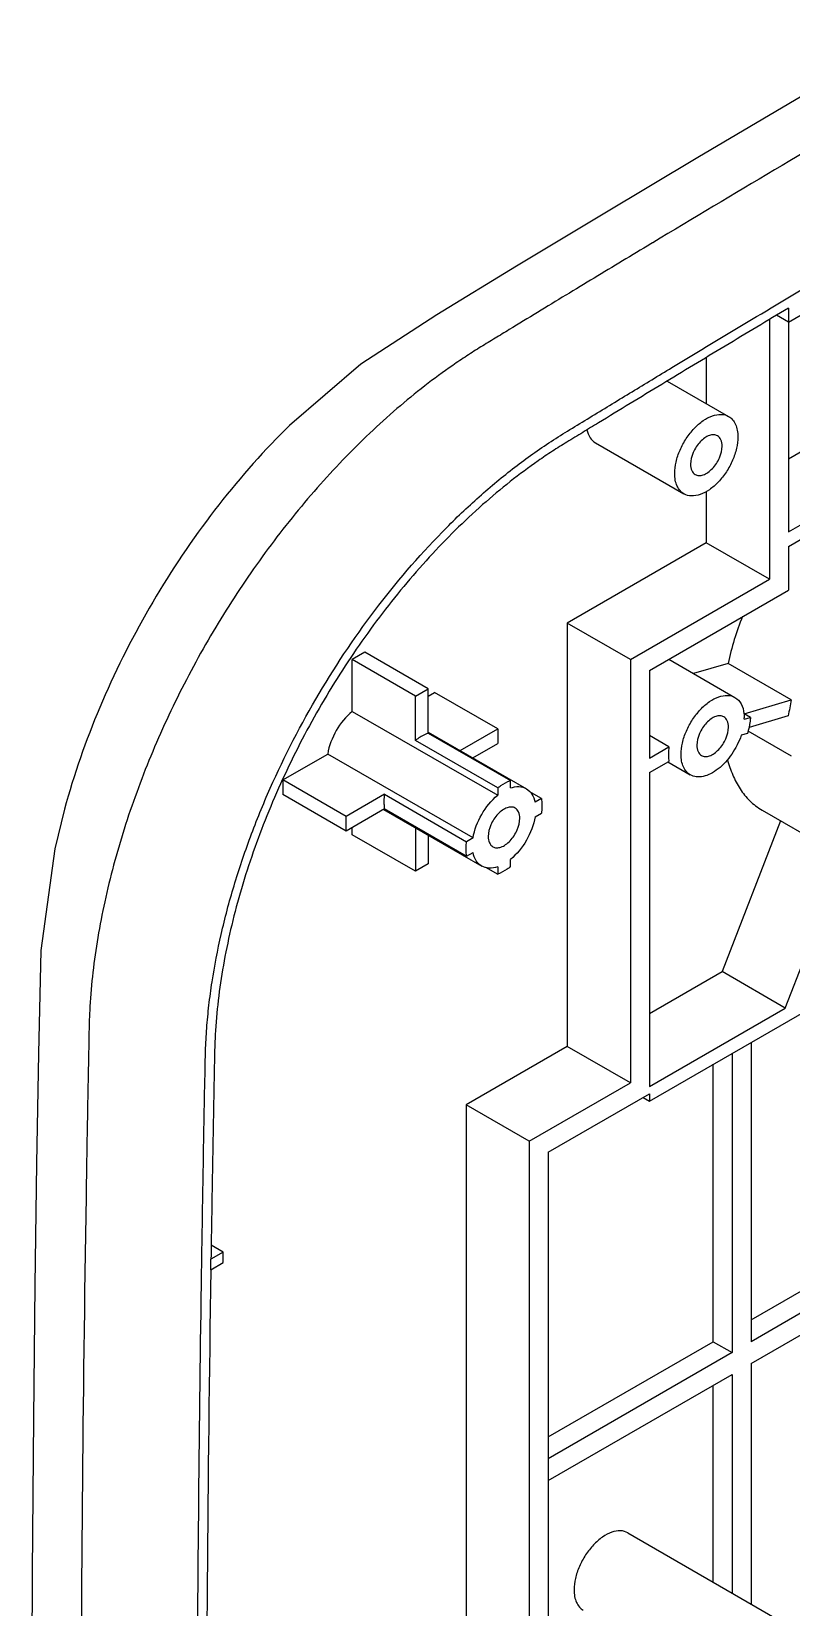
# Model space of a CAD drawing. Header units: millimetres. Extents: x 1791 to 2848, y -3889 to -2778.
# Drawn here: x 2586.5 to 2629, y -3034.2 to -2946.1 of the extents above; entities that cross this region are included whole.
import ezdxf

# ---------------------------------------------------------------- set-up
doc = ezdxf.new("R2010")
doc.units = ezdxf.units.MM

msp = doc.modelspace()

# ---------------------------------------------------------------- linework, layer by layer
at = {"color": 7, "linetype": 'Continuous'}
for p, q in [((2621.218, -2957.881), (2621.111, -2957.946)), ((2628.814, -2962.329), (2628.141, -2961.94)), ((2628.814, -2961.537), (2628.815, -2974.051)), ((2628.814, -2962.329), (2629.875, -2961.717)), ((2627.754, -2962.173), (2627.754, -2976.705)), ((2624.218, -2964.298), (2624.218, -2966.878)), ((2622.036, -2965.617), (2625.468, -2967.599)), ((2628.815, -2969.969), (2630.683, -2968.89)), ((2618.019, -2969.072), (2622.968, -2971.929)), ((2628.815, -2974.051), (2634.218, -2970.931)), ((2624.218, -2971.804), (2624.218, -2974.663)), ((2628.815, -2974.868), (2634.218, -2971.748)), ((2624.218, -2974.663), (2616.44, -2979.154)), ((2627.754, -2976.705), (2624.218, -2974.663)), ((2628.815, -2974.868), (2628.815, -2977.317)), ((2619.976, -2981.195), (2627.754, -2976.705)), ((2621.036, -2981.808), (2628.815, -2977.317)), ((2619.976, -2981.195), (2616.44, -2979.154)), ((2616.44, -2979.154), (2616.44, -3002.833)), ((2605.126, -2980.787), (2604.419, -2981.195)), ((2607.955, -2983.236), (2604.419, -2981.195)), ((2604.419, -2984.094), (2604.419, -2981.195)), ((2608.662, -2982.828), (2605.126, -2980.787)), ((2619.976, -2981.195), (2619.976, -3004.874)), ((2622.122, -2981.181), (2625.822, -2983.317)), ((2621.036, -2981.808), (2621.036, -2986.707)), ((2621.036, -3005.894), (2662.756, -2981.808)), ((2625.437, -2981.411), (2623.508, -2981.981)), ((2628.973, -2983.452), (2625.437, -2981.411)), ((2607.955, -2983.236), (2608.662, -2982.828)), ((2608.662, -2985.312), (2608.662, -2982.828)), ((2608.662, -2983.236), (2609.015, -2983.032)), ((2612.551, -2985.074), (2609.015, -2983.032)), ((2607.955, -2985.72), (2607.955, -2983.236)), ((2626.334, -2984.232), (2628.972, -2983.452)), ((2604.419, -2984.094), (2612.551, -2988.789)), ((2626.688, -2984.436), (2626.334, -2984.232)), ((2626.338, -2984.54), (2626.688, -2984.436)), ((2628.805, -2984.342), (2626.607, -2984.992)), ((2612.551, -2988.374), (2607.955, -2985.72)), ((2608.662, -2985.249), (2614.154, -2988.42)), ((2608.662, -2985.312), (2613.258, -2987.965)), ((2610.455, -2986.284), (2612.551, -2985.074)), ((2612.551, -2985.074), (2612.551, -2985.89)), ((2622.127, -2986.077), (2621.036, -2985.448)), ((2626.52, -2985.326), (2626.171, -2985.43)), ((2628.991, -2986.605), (2626.555, -2985.198)), ((2600.53, -2987.931), (2603.041, -2986.482)), ((2611.172, -2991.177), (2603.041, -2986.482)), ((2611.162, -2986.692), (2612.551, -2985.89)), ((2621.036, -2986.707), (2622.127, -2986.077)), ((2621.036, -2987.523), (2622.127, -2986.894)), ((2621.036, -2987.523), (2621.036, -3005.078)), ((2622.072, -2986.925), (2623.322, -2987.647)), ((2604.066, -2989.972), (2600.53, -2987.931)), ((2600.53, -2987.931), (2600.53, -2988.748)), ((2612.551, -2988.374), (2612.551, -2988.789)), ((2613.258, -2988.381), (2613.258, -2987.965)), ((2604.066, -2990.789), (2600.53, -2988.748)), ((2606.217, -2988.731), (2604.066, -2989.972)), ((2606.217, -2988.731), (2610.813, -2991.384)), ((2614.996, -2988.969), (2614.314, -2988.575)), ((2614.996, -2988.969), (2614.637, -2989.177)), ((2606.217, -2989.547), (2604.066, -2990.789)), ((2604.066, -2990.789), (2604.066, -2989.972)), ((2606.162, -2989.579), (2611.654, -2992.75)), ((2610.813, -2992.201), (2606.217, -2989.547)), ((2614.637, -2989.993), (2614.996, -2989.785)), ((2627.334, -2989.616), (2631.223, -2991.861)), ((2604.419, -2990.993), (2604.419, -2990.585)), ((2607.955, -2993.034), (2604.419, -2990.993)), ((2607.955, -2990.614), (2607.955, -2993.034)), ((2608.662, -2991.022), (2608.662, -2992.626)), ((2628.373, -2990.216), (2625.101, -2998.649)), ((2611.172, -2991.177), (2610.813, -2991.384)), ((2608.662, -2992.626), (2607.955, -2993.034)), ((2610.813, -2992.201), (2611.172, -2991.993)), ((2611.869, -2992.81), (2612.551, -2993.204)), ((2612.551, -2992.789), (2612.551, -2993.204)), ((2613.258, -2992.796), (2613.258, -2992.381)), ((2628.636, -3000.69), (2631.966, -2992.11)), ((2621.036, -3000.996), (2625.101, -2998.649)), ((2628.636, -3000.69), (2625.101, -2998.649)), ((2621.036, -3005.078), (2628.636, -3000.69)), ((2616.44, -3002.833), (2610.783, -3006.099)), ((2619.976, -3004.874), (2616.44, -3002.833)), ((2625.659, -3003.226), (2625.659, -3019.964)), ((2626.719, -3002.613), (2626.719, -3019.352)), ((2624.598, -3019.352), (2624.598, -3003.838)), ((2614.319, -3008.14), (2619.976, -3004.874)), ((2615.379, -3008.752), (2621.036, -3005.486)), ((2620.683, -3005.69), (2621.036, -3005.894)), ((2621.036, -3005.486), (2621.036, -3005.894)), ((2614.319, -3008.14), (2610.783, -3006.099)), ((2610.783, -3006.099), (2610.783, -3082.033)), ((2614.319, -3008.14), (2614.319, -3086.56)), ((2615.379, -3008.752), (2615.379, -3085.503)), ((2589.548, -3009.859), (2589.535, -3010.66)), ((2589.529, -3011.001), (2589.525, -3011.244)), ((2589.535, -3010.66), (2589.529, -3011.001)), ((2626.719, -3018.127), (2637.653, -3011.814)), ((2638.714, -3012.427), (2626.719, -3019.352)), ((2597.204, -3014.344), (2596.525, -3013.952)), ((2626.719, -3020.577), (2638.714, -3013.652)), ((2597.204, -3014.344), (2596.513, -3014.744)), ((2596.513, -3015.332), (2596.513, -3014.744)), ((2597.204, -3014.932), (2597.204, -3014.344)), ((2595.992, -3015.324), (2595.994, -3015.196)), ((2596.508, -3015.335), (2597.204, -3014.932)), ((2615.379, -3024.674), (2624.598, -3019.352)), ((2625.659, -3019.964), (2615.379, -3025.899)), ((2624.598, -3019.352), (2625.659, -3019.964)), ((2626.719, -3020.577), (2626.719, -3034.02)), ((2615.379, -3027.124), (2625.659, -3021.189)), ((2624.598, -3032.795), (2624.598, -3021.801)), ((2625.659, -3021.189), (2625.659, -3033.407)), ((2619.838, -3030.047), (2629.737, -3035.762))]:
    msp.add_line(p, q, dxfattribs=at)
for points in [[(2635.751, -2946.066), (2629.562, -2949.683), (2623.745, -2953.12), (2618.456, -2956.277), (2613.606, -2959.199), (2609.143, -2961.911), (2604.89, -2964.679), (2600.914, -2968.095), (2600.426, -2968.582)], [(2588.318, -2989.567), (2587.776, -2991.779), (2586.996, -2997.463)], [(2586.996, -2997.463), (2586.865, -3003.232), (2586.762, -3009.394), (2586.666, -3016.185), (2586.583, -3023.64), (2586.517, -3032.22), (2586.48, -3041.356), (2586.477, -3049.379), (2586.497, -3056.553), (2586.534, -3063.022), (2586.584, -3068.905), (2586.642, -3074.307), (2586.708, -3079.3), (2586.778, -3083.936), (2586.929, -3092.293)]]:
    msp.add_lwpolyline(points, dxfattribs=at)
for centre, radius, start, end in [((3363.188, -4191.538), 1439.592, 120.392814, 121.024344), ((2642.084, -2985.065), 17.043, 158.38113, 167.61881), ((2644.122, -2986.765), 15.507, 167.66385, 171.01018), ((2623.87, -2984.46), 2.47, 358.1508, 358.75928), ((2623.938, -2984.461), 2.402, 358.75636, 359.99611), ((4987.98, -3049.751), 2398.764, 179.080213, 179.894133), ((4986.184, -3050.951), 2389.946, 179.146163, 179.982412)]:
    msp.add_arc(centre, radius, start, end, dxfattribs=at)
for points, knots in [([(2609.698, -2973.808), (2610.326, -2973.177), (2611.598, -2971.974), (2613.59, -2970.335), (2615.309, -2969.118), (2616.742, -2968.242), (2617.839, -2967.572), (2618.952, -2966.894), (2620.435, -2965.991), (2623.03, -2964.417), (2626.737, -2962.182), (2631.189, -2959.52), (2635.64, -2956.88), (2640.092, -2954.261), (2643.062, -2952.528), (2644.548, -2951.665)], [0, 0, 0, 0, 0.064573, 0.126845, 0.18693, 0.217088, 0.248621, 0.280115, 0.311599, 0.374522, 0.50016, 0.625524, 0.750617, 0.875441, 1, 1, 1, 1]), ([(2621.111, -2957.946), (2620.055, -2958.581), (2618.472, -2959.536), (2616.363, -2960.814), (2614.78, -2961.776), (2613.461, -2962.579), (2612.407, -2963.224), (2611.611, -2963.706), (2610.818, -2964.206), (2609.758, -2964.921), (2608.442, -2965.89), (2606.894, -2967.159), (2604.844, -2969.014), (2602.381, -2971.584), (2599.649, -2974.978), (2597.16, -2978.652), (2594.964, -2982.533), (2593.103, -2986.547), (2591.613, -2990.616), (2590.693, -2994.027), (2590.173, -2996.715), (2589.896, -2998.673), (2589.754, -3000.281), (2589.698, -3001.541), (2589.677, -3002.778), (2589.646, -3004.319), (2589.601, -3006.781), (2589.568, -3008.628), (2589.548, -3009.859)], [0, 0, 0, 0, 0.057141, 0.085743, 0.114366, 0.143009, 0.157338, 0.171671, 0.186139, 0.200839, 0.230923, 0.26187, 0.293607, 0.359092, 0.426651, 0.495448, 0.564597, 0.6332, 0.700377, 0.76531, 0.796713, 0.827295, 0.856987, 0.871482, 0.88579, 0.91436, 0.942919, 1, 1, 1, 1]), ([(2628.814, -2961.537), (2627.633, -2962.244), (2625.269, -2963.662), (2622.318, -2965.445), (2619.958, -2966.877), (2618.483, -2967.775), (2617.306, -2968.494), (2616.442, -2969.019), (2615.607, -2969.539), (2614.538, -2970.262), (2613.223, -2971.24), (2611.141, -2972.985), (2608.636, -2975.464), (2605.866, -2978.802), (2603.362, -2982.461), (2601.186, -2986.353), (2599.39, -2990.382), (2598.235, -2993.809), (2597.543, -2996.533), (2597.147, -2998.527), (2596.874, -3000.484), (2596.743, -3002.099), (2596.709, -3003.402), (2596.685, -3004.756), (2596.638, -3007.167), (2596.578, -3010.612), (2596.533, -3013.367), (2596.513, -3014.744)], [0, 0, 0, 0, 0.06173, 0.123587, 0.154561, 0.185533, 0.201015, 0.216393, 0.230844, 0.245117, 0.274228, 0.304287, 0.366866, 0.43194, 0.498465, 0.565372, 0.631564, 0.695989, 0.727209, 0.757569, 0.78708, 0.815762, 0.830136, 0.845521, 0.876465, 0.938265, 1, 1, 1, 1]), ([(2622.451, -2970.785), (2622.451, -2970.571), (2622.51, -2970.122), (2622.733, -2969.462), (2623.077, -2968.827), (2623.514, -2968.268), (2624.008, -2967.83), (2624.524, -2967.548), (2625.029, -2967.447), (2625.343, -2967.527), (2625.468, -2967.599)], [0, 0, 0, 0, 0.128819, 0.270585, 0.417879, 0.562372, 0.696187, 0.813586, 0.913063, 1, 1, 1, 1]), ([(2625.468, -2967.599), (2625.55, -2967.647), (2625.705, -2967.776), (2625.869, -2968.045), (2625.967, -2968.376), (2625.986, -2968.617), (2625.986, -2968.744)], [0, 0, 0, 0, 0.217725, 0.450867, 0.710459, 1, 1, 1, 1]), ([(2600.426, -2968.582), (2599.014, -2970.01), (2596.349, -2973.115), (2592.951, -2978.256), (2590.201, -2983.77), (2588.847, -2987.631), (2588.318, -2989.567)], [0, 0, 0, 0, 0.246245, 0.500041, 0.753818, 1, 1, 1, 1]), ([(2617.544, -2968.352), (2617.578, -2968.505), (2617.682, -2968.787), (2617.9, -2969.003), (2618.019, -2969.072)], [0, 0, 0, 0, 0.531572, 1, 1, 1, 1]), ([(2625.986, -2968.744), (2625.986, -2968.957), (2625.926, -2969.407), (2625.703, -2970.066), (2625.359, -2970.702), (2624.923, -2971.261), (2624.428, -2971.699), (2623.912, -2971.981), (2623.407, -2972.082), (2623.094, -2972.001), (2622.969, -2971.929)], [0, 0, 0, 0, 0.128819, 0.270585, 0.417879, 0.562372, 0.696187, 0.813586, 0.913063, 1, 1, 1, 1]), ([(2624.843, -2968.682), (2624.781, -2968.646), (2624.624, -2968.605), (2624.371, -2968.656), (2624.113, -2968.797), (2623.775, -2969.097), (2623.457, -2969.588), (2623.334, -2970.051), (2623.334, -2970.275)], [0, 0, 0, 0, 0.08714, 0.186849, 0.304513, 0.438646, 0.73005, 1, 1, 1, 1]), ([(2625.102, -2969.254), (2625.102, -2969.135), (2625.073, -2968.913), (2624.928, -2968.73), (2624.843, -2968.682)], [0, 0, 0, 0, 0.550778, 1, 1, 1, 1]), ([(2623.593, -2970.847), (2623.656, -2970.883), (2623.813, -2970.923), (2624.065, -2970.872), (2624.323, -2970.732), (2624.661, -2970.432), (2624.979, -2969.94), (2625.102, -2969.477), (2625.102, -2969.254)], [0, 0, 0, 0, 0.08714, 0.186849, 0.304513, 0.438646, 0.73005, 1, 1, 1, 1]), ([(2622.969, -2971.929), (2622.886, -2971.882), (2622.732, -2971.752), (2622.567, -2971.484), (2622.47, -2971.152), (2622.451, -2970.912), (2622.451, -2970.785)], [0, 0, 0, 0, 0.217725, 0.450867, 0.710459, 1, 1, 1, 1]), ([(2623.334, -2970.275), (2623.334, -2970.394), (2623.363, -2970.616), (2623.509, -2970.798), (2623.593, -2970.847)], [0, 0, 0, 0, 0.550778, 1, 1, 1, 1]), ([(2595.994, -3015.196), (2596.007, -3014.298), (2596.036, -3012.502), (2596.081, -3009.807), (2596.129, -3007.109), (2596.167, -3005.087), (2596.193, -3003.748), (2596.211, -3002.885), (2596.27, -3001.816), (2596.392, -3000.528), (2596.629, -2998.77), (2597.061, -2996.531), (2597.78, -2993.823), (2598.698, -2991.093), (2600.182, -2987.449), (2602.463, -2983.036), (2605.771, -2978.136), (2608.341, -2975.173), (2609.698, -2973.808)], [0, 0, 0, 0, 0.059831, 0.119697, 0.179607, 0.239567, 0.254478, 0.268838, 0.297066, 0.325773, 0.355026, 0.415208, 0.477552, 0.541612, 0.606934, 0.739538, 0.871769, 1, 1, 1, 1]), ([(2622.804, -2986.503), (2622.804, -2986.289), (2622.864, -2985.84), (2623.087, -2985.18), (2623.431, -2984.545), (2623.867, -2983.985), (2624.362, -2983.547), (2624.878, -2983.266), (2625.383, -2983.164), (2625.697, -2983.245), (2625.821, -2983.317)], [0, 0, 0, 0, 0.128819, 0.270585, 0.417879, 0.562372, 0.696187, 0.813586, 0.913063, 1, 1, 1, 1]), ([(2625.821, -2983.317), (2625.963, -2983.398), (2626.216, -2983.676), (2626.305, -2984.031), (2626.326, -2984.221)], [0, 0, 0, 0, 0.45946, 1, 1, 1, 1]), ([(2604.419, -2984.094), (2604.057, -2984.388), (2603.46, -2985.132), (2603.115, -2986.021), (2603.041, -2986.482)], [0, 0, 0, 0, 0.499999, 1, 1, 1, 1]), ([(2625.197, -2984.399), (2625.134, -2984.363), (2624.978, -2984.323), (2624.725, -2984.374), (2624.467, -2984.515), (2624.129, -2984.815), (2623.811, -2985.306), (2623.688, -2985.769), (2623.688, -2985.992)], [0, 0, 0, 0, 0.08714, 0.186849, 0.304513, 0.438646, 0.73005, 1, 1, 1, 1]), ([(2625.456, -2984.972), (2625.456, -2984.852), (2625.427, -2984.631), (2625.281, -2984.448), (2625.197, -2984.399)], [0, 0, 0, 0, 0.550778, 1, 1, 1, 1]), ([(2626.326, -2984.221), (2626.329, -2984.241), (2626.336, -2984.321), (2626.34, -2984.401), (2626.34, -2984.461)], [0, 0, 0, 0, 0.244383, 1, 1, 1, 1]), ([(2626.688, -2984.436), (2626.683, -2984.508), (2626.655, -2984.809), (2626.588, -2985.106), (2626.52, -2985.326)], [0, 0, 0, 0, 0.238471, 1, 1, 1, 1]), ([(2608.662, -2985.312), (2608.602, -2985.335), (2608.352, -2985.443), (2608.12, -2985.592), (2607.955, -2985.72)], [0, 0, 0, 0, 0.234484, 1, 1, 1, 1]), ([(2626.171, -2985.43), (2626.047, -2985.803), (2625.695, -2986.501), (2625.061, -2987.212), (2624.48, -2987.593), (2624.062, -2987.751), (2623.664, -2987.782), (2623.423, -2987.705), (2623.322, -2987.647)], [0, 0, 0, 0, 0.29618, 0.579901, 0.705304, 0.815823, 0.912345, 1, 1, 1, 1]), ([(2623.947, -2986.564), (2624.009, -2986.6), (2624.166, -2986.641), (2624.419, -2986.59), (2624.677, -2986.449), (2625.015, -2986.149), (2625.333, -2985.658), (2625.456, -2985.195), (2625.456, -2984.972)], [0, 0, 0, 0, 0.08714, 0.186849, 0.304513, 0.438646, 0.73005, 1, 1, 1, 1]), ([(2622.127, -2986.077), (2622.122, -2986.113), (2622.105, -2986.255), (2622.097, -2986.397), (2622.097, -2986.503)], [0, 0, 0, 0, 0.257125, 1, 1, 1, 1]), ([(2622.097, -2986.503), (2622.097, -2986.536), (2622.099, -2986.667), (2622.111, -2986.798), (2622.127, -2986.894)], [0, 0, 0, 0, 0.258501, 1, 1, 1, 1]), ([(2623.322, -2987.647), (2623.24, -2987.6), (2623.085, -2987.47), (2622.921, -2987.201), (2622.823, -2986.87), (2622.804, -2986.629), (2622.804, -2986.503)], [0, 0, 0, 0, 0.217755, 0.450878, 0.710399, 1, 1, 1, 1]), ([(2623.688, -2985.992), (2623.688, -2986.112), (2623.717, -2986.333), (2623.863, -2986.516), (2623.947, -2986.564)], [0, 0, 0, 0, 0.550778, 1, 1, 1, 1]), ([(2625.4, -2986.79), (2625.48, -2987.085), (2625.674, -2987.654), (2626.083, -2988.442), (2626.627, -2989.121), (2627.086, -2989.473), (2627.334, -2989.616)], [0, 0, 0, 0, 0.261116, 0.511823, 0.755319, 1, 1, 1, 1]), ([(2612.551, -2988.374), (2612.608, -2988.329), (2612.829, -2988.169), (2613.071, -2988.037), (2613.258, -2987.965)], [0, 0, 0, 0, 0.265724, 1, 1, 1, 1]), ([(2613.258, -2988.381), (2613.413, -2988.328), (2613.721, -2988.268), (2614.031, -2988.348), (2614.154, -2988.42)], [0, 0, 0, 0, 0.533197, 1, 1, 1, 1]), ([(2614.154, -2988.42), (2614.278, -2988.491), (2614.503, -2988.719), (2614.605, -2989.016), (2614.637, -2989.177)], [0, 0, 0, 0, 0.466801, 1, 1, 1, 1]), ([(2606.217, -2988.731), (2606.212, -2988.767), (2606.195, -2988.908), (2606.187, -2989.05), (2606.187, -2989.156)], [0, 0, 0, 0, 0.257125, 1, 1, 1, 1]), ([(2606.187, -2989.156), (2606.187, -2989.19), (2606.189, -2989.321), (2606.201, -2989.451), (2606.217, -2989.547)], [0, 0, 0, 0, 0.258501, 1, 1, 1, 1]), ([(2611.172, -2991.177), (2611.246, -2990.716), (2611.591, -2989.827), (2612.189, -2989.083), (2612.551, -2988.789)], [0, 0, 0, 0, 0.500001, 1, 1, 1, 1]), ([(2614.996, -2988.969), (2615.001, -2989), (2615.019, -2989.13), (2615.026, -2989.261), (2615.026, -2989.36)], [0, 0, 0, 0, 0.241642, 1, 1, 1, 1]), ([(2613.529, -2989.502), (2613.467, -2989.466), (2613.31, -2989.426), (2613.058, -2989.477), (2612.8, -2989.617), (2612.461, -2989.918), (2612.143, -2990.409), (2612.021, -2990.872), (2612.021, -2991.095)], [0, 0, 0, 0, 0.08714, 0.186849, 0.304513, 0.438646, 0.73005, 1, 1, 1, 1]), ([(2612.28, -2991.667), (2612.342, -2991.703), (2612.499, -2991.744), (2612.751, -2991.693), (2613.009, -2991.552), (2613.348, -2991.252), (2613.666, -2990.761), (2613.788, -2990.298), (2613.788, -2990.075)], [0, 0, 0, 0, 0.08714, 0.186849, 0.304513, 0.438646, 0.73005, 1, 1, 1, 1]), ([(2614.637, -2989.993), (2614.563, -2990.454), (2614.218, -2991.343), (2613.62, -2992.087), (2613.258, -2992.381)], [0, 0, 0, 0, 0.500001, 1, 1, 1, 1]), ([(2613.788, -2990.075), (2613.788, -2989.955), (2613.759, -2989.733), (2613.614, -2989.551), (2613.529, -2989.502)], [0, 0, 0, 0, 0.550778, 1, 1, 1, 1]), ([(2615.026, -2989.36), (2615.026, -2989.395), (2615.023, -2989.537), (2615.011, -2989.679), (2614.996, -2989.785)], [0, 0, 0, 0, 0.242851, 1, 1, 1, 1]), ([(2610.783, -2991.81), (2610.783, -2991.775), (2610.786, -2991.633), (2610.798, -2991.491), (2610.813, -2991.384)], [0, 0, 0, 0, 0.242851, 1, 1, 1, 1]), ([(2610.813, -2992.201), (2610.808, -2992.169), (2610.79, -2992.04), (2610.783, -2991.909), (2610.783, -2991.81)], [0, 0, 0, 0, 0.241642, 1, 1, 1, 1]), ([(2612.021, -2991.095), (2612.021, -2991.215), (2612.05, -2991.436), (2612.195, -2991.619), (2612.28, -2991.667)], [0, 0, 0, 0, 0.550778, 1, 1, 1, 1]), ([(2611.654, -2992.75), (2611.531, -2992.678), (2611.306, -2992.45), (2611.204, -2992.153), (2611.172, -2991.993)], [0, 0, 0, 0, 0.466801, 1, 1, 1, 1]), ([(2612.551, -2992.789), (2612.396, -2992.842), (2612.088, -2992.902), (2611.778, -2992.821), (2611.654, -2992.75)], [0, 0, 0, 0, 0.533197, 1, 1, 1, 1]), ([(2613.258, -2992.796), (2613.201, -2992.84), (2612.98, -2993), (2612.738, -2993.133), (2612.551, -2993.204)], [0, 0, 0, 0, 0.265724, 1, 1, 1, 1]), ([(2686.2, -3068.106), (2685.425, -3068.89), (2683.85, -3070.365), (2681.752, -3072.016), (2680.021, -3073.185), (2678.673, -3073.999), (2677.307, -3074.836), (2675.466, -3075.955), (2673.165, -3077.351), (2670.402, -3079.018), (2667.64, -3080.677), (2663.96, -3082.875), (2659.359, -3085.603), (2653.833, -3088.845), (2648.307, -3092.055), (2642.78, -3095.231), (2637.254, -3098.374), (2632.647, -3100.966), (2628.962, -3103.023), (2626.2, -3104.557), (2623.438, -3106.082), (2621.135, -3107.346), (2619.293, -3108.354), (2617.912, -3109.106), (2616.775, -3109.726), (2615.887, -3110.207), (2615.04, -3110.632), (2613.998, -3111.102), (2612.364, -3111.719), (2610.358, -3112.261), (2607.995, -3112.528), (2605.756, -3112.391), (2603.677, -3111.846), (2601.796, -3110.897), (2600.149, -3109.561), (2598.765, -3107.866), (2597.663, -3105.844), (2597, -3103.95), (2596.613, -3102.312), (2596.394, -3100.999), (2596.277, -3099.865), (2596.218, -3098.925), (2596.197, -3098.184), (2596.183, -3097.417), (2596.162, -3096.368), (2596.136, -3095.052), (2596.107, -3093.473), (2596.069, -3091.366), (2596.025, -3088.731), (2595.975, -3085.567), (2595.931, -3082.401), (2595.877, -3078.173), (2595.82, -3072.883), (2595.77, -3066.527), (2595.737, -3060.161), (2595.715, -3051.654), (2595.732, -3040.994), (2595.822, -3028.172), (2595.928, -3019.611), (2595.992, -3015.324)], [0, 0, 0, 0, 0.017038, 0.033319, 0.041215, 0.04931, 0.057648, 0.06598, 0.082628, 0.099252, 0.115853, 0.132431, 0.165522, 0.198532, 0.231466, 0.264317, 0.29707, 0.329733, 0.346033, 0.362311, 0.378569, 0.394809, 0.402921, 0.411027, 0.419113, 0.422945, 0.426638, 0.433755, 0.44061, 0.453616, 0.465775, 0.477199, 0.488105, 0.498773, 0.509516, 0.520637, 0.532389, 0.544937, 0.551542, 0.558389, 0.565496, 0.569155, 0.572939, 0.576953, 0.58102, 0.589157, 0.597296, 0.605437, 0.621729, 0.638035, 0.654354, 0.670686, 0.703387, 0.736138, 0.76894, 0.801792, 0.867652, 0.93372, 1, 1, 1, 1]), ([(2619.837, -3030.047), (2619.712, -3029.975), (2619.399, -3029.894), (2618.894, -3029.995), (2618.378, -3030.277), (2617.883, -3030.715), (2617.447, -3031.274), (2617.103, -3031.91), (2616.88, -3032.569), (2616.82, -3033.019), (2616.82, -3033.232)], [0, 0, 0, 0, 0.086929, 0.1864, 0.303792, 0.437601, 0.582095, 0.729399, 0.871178, 1, 1, 1, 1]), ([(2616.82, -3033.232), (2616.82, -3033.359), (2616.839, -3033.6), (2616.937, -3033.931), (2617.101, -3034.2), (2617.255, -3034.329), (2617.338, -3034.377)], [0, 0, 0, 0, 0.289551, 0.549141, 0.782277, 1, 1, 1, 1])]:
    msp.add_open_spline(points, degree=3, knots=knots, dxfattribs=at)

doc.saveas('drawing.dxf')
